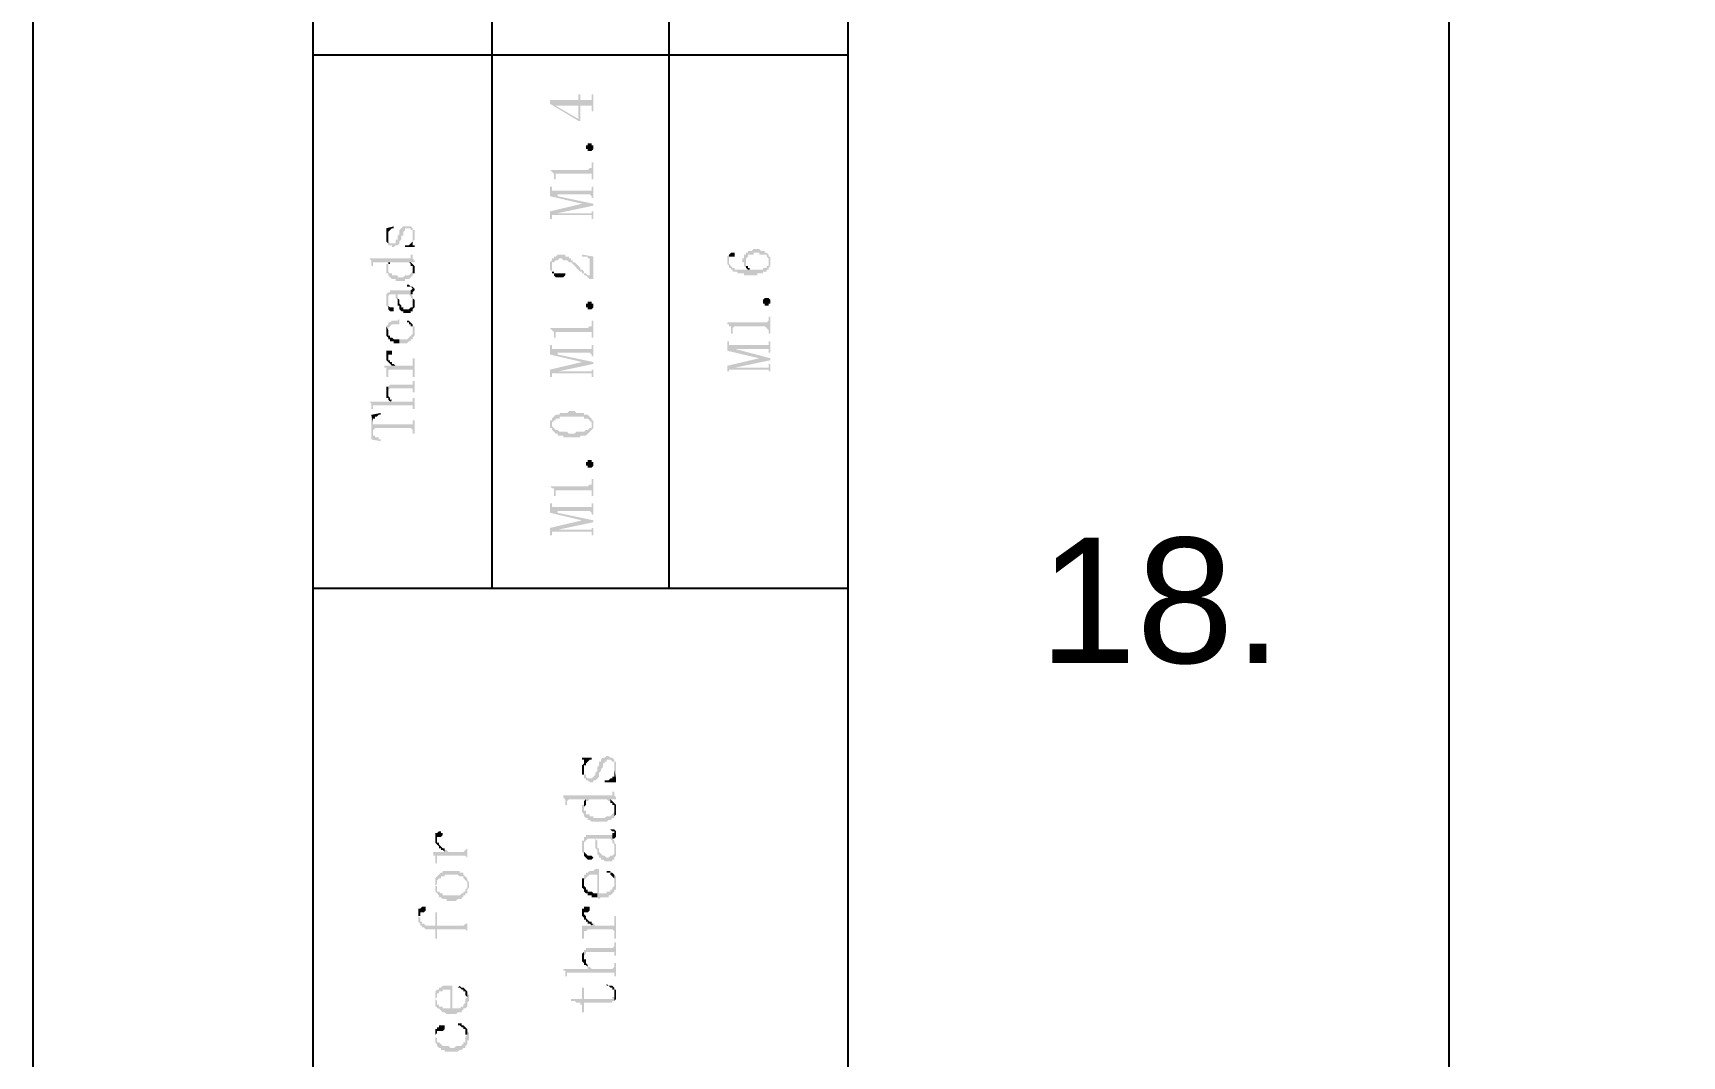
# Model space of a CAD drawing. Header units: millimetres. Extents: x 7018 to 13530, y 4187 to 5692.
# Drawn here: x 8411.44 to 8450.96, y 5088.25 to 5112.75 of the extents above; entities that cross this region are included whole.
import ezdxf

# ---------------------------------------------------------------- set-up
doc = ezdxf.new("R2010")
doc.units = ezdxf.units.MM
doc.styles.get("Standard").update_dxf_attribs({"font": 'arial.ttf'})

msp = doc.modelspace()

# ---------------------------------------------------------------- hatches: boundary and pattern name
at = {"transparency": 33554559}
for points in [[(8423.832, 5111.144), (8423.832, 5111.054), (8424.509, 5110.648), (8424.554, 5110.648), (8424.554, 5111.009), (8424.825, 5111.009), (8424.825, 5110.873), (8424.87, 5110.873), (8424.87, 5111.28), (8424.825, 5111.28), (8424.825, 5111.189), (8424.825, 5111.144), (8424.554, 5111.144), (8424.554, 5111.28), (8424.509, 5111.28), (8424.509, 5110.693), (8423.968, 5111.009), (8423.968, 5111.009)], [(8423.832, 5111.144), (8423.968, 5111.009), (8424.509, 5111.009), (8424.509, 5110.693), (8424.509, 5111.144)], [(8424.87, 5110.016), (8424.87, 5109.971), (8424.87, 5109.971), (8424.825, 5109.926), (8424.735, 5109.926), (8424.735, 5109.971), (8424.69, 5109.971), (8424.69, 5110.016), (8424.69, 5110.061), (8424.735, 5110.061), (8424.735, 5110.106), (8424.825, 5110.106), (8424.825, 5110.061), (8424.87, 5110.061), (8424.87, 5110.016)], [(8423.832, 5109.474), (8423.832, 5109.474), (8423.877, 5109.429), (8423.877, 5109.429), (8423.922, 5109.384), (8423.922, 5109.339), (8423.922, 5109.249), (8423.968, 5109.249), (8423.968, 5109.384), (8424.825, 5109.384), (8424.825, 5109.339), (8424.825, 5109.249), (8424.87, 5109.249), (8424.87, 5109.655), (8424.825, 5109.655), (8424.825, 5109.565), (8424.825, 5109.519), (8424.78, 5109.519), (8424.735, 5109.474)], [(8423.832, 5109.068), (8423.832, 5108.843), (8424.599, 5108.662), (8424.599, 5108.662), (8424.87, 5108.617), (8424.87, 5108.662), (8424.013, 5108.843), (8424.013, 5108.888), (8423.922, 5108.978), (8423.877, 5108.978), (8423.877, 5109.068)], [(8423.922, 5108.978), (8424.013, 5108.888), (8424.78, 5108.888), (8424.825, 5108.843), (8424.825, 5108.797), (8424.87, 5108.797), (8424.87, 5109.068), (8424.825, 5109.068), (8424.825, 5109.023), (8424.825, 5108.978), (8424.78, 5108.978)], [(8423.832, 5108.481), (8423.832, 5108.301), (8423.877, 5108.301), (8423.877, 5108.346), (8423.877, 5108.391), (8423.922, 5108.391), (8424.013, 5108.436), (8424.87, 5108.617), (8424.599, 5108.662)], [(8419.906, 5108.075), (8419.906, 5108.03), (8419.951, 5107.714), (8419.951, 5107.895), (8419.951, 5107.94), (8419.951, 5107.985), (8419.996, 5108.03), (8419.996, 5108.03), (8420.041, 5108.075), (8420.086, 5108.075), (8420.086, 5108.12)], [(8419.951, 5107.714), (8419.951, 5107.669), (8420.041, 5107.669), (8420.041, 5107.624), (8420.086, 5107.624), (8420.131, 5107.669), (8420.176, 5107.669), (8420.222, 5107.714), (8420.222, 5107.759), (8420.222, 5107.759), (8420.267, 5107.804), (8420.267, 5107.85), (8420.267, 5107.895), (8420.312, 5107.895), (8420.312, 5107.985), (8420.312, 5107.985), (8420.357, 5108.03), (8420.357, 5108.075), (8420.492, 5108.075), (8420.492, 5108.03), (8420.537, 5108.03), (8420.537, 5107.985), (8420.537, 5107.714), (8420.537, 5107.759), (8420.583, 5107.804), (8420.583, 5107.895), (8420.583, 5108.03), (8420.537, 5108.03), (8420.537, 5108.075), (8420.537, 5108.075), (8420.492, 5108.12), (8420.312, 5108.12), (8420.267, 5108.075), (8420.267, 5108.075), (8420.222, 5108.03), (8420.222, 5107.985), (8420.222, 5107.94), (8420.176, 5107.895), (8420.176, 5107.85), (8420.176, 5107.804), (8420.131, 5107.804), (8420.131, 5107.714), (8419.996, 5107.714), (8419.951, 5107.759), (8419.951, 5107.804), (8419.951, 5107.895)], [(8423.922, 5108.391), (8424.825, 5108.391), (8424.825, 5108.301), (8424.87, 5108.301), (8424.87, 5108.481), (8424.825, 5108.481), (8424.825, 5108.436), (8424.013, 5108.436)], [(8419.906, 5107.895), (8419.906, 5107.804), (8419.906, 5107.759), (8419.951, 5107.714), (8419.906, 5108.03), (8419.906, 5107.985)], [(8420.357, 5107.669), (8420.357, 5107.624), (8420.583, 5107.624), (8420.583, 5107.669), (8420.537, 5107.669), (8420.537, 5107.895), (8420.537, 5107.85), (8420.537, 5107.759), (8420.537, 5107.759), (8420.492, 5107.714), (8420.492, 5107.714), (8420.447, 5107.669), (8420.402, 5107.669)], [(8419.499, 5107.353), (8419.499, 5107.353), (8419.545, 5107.308), (8419.545, 5107.263), (8419.545, 5107.173), (8419.59, 5107.173), (8419.59, 5107.263), (8419.996, 5107.263), (8419.996, 5107.218), (8419.996, 5107.263), (8420.583, 5107.263), (8420.583, 5107.308), (8420.583, 5107.308), (8420.537, 5107.353), (8420.537, 5107.398), (8420.537, 5107.443), (8420.492, 5107.443), (8420.492, 5107.398), (8420.492, 5107.353), (8420.447, 5107.353)], [(8423.832, 5107.173), (8423.832, 5107.127), (8423.832, 5107.082), (8423.877, 5107.037), (8423.877, 5107.173), (8423.877, 5107.263), (8423.922, 5107.263), (8423.968, 5107.308), (8424.013, 5107.308), (8424.058, 5107.353), (8424.103, 5107.353), (8424.148, 5107.308), (8424.238, 5107.308), (8424.283, 5107.263), (8424.329, 5107.263), (8424.374, 5107.218), (8424.374, 5107.218), (8424.419, 5107.173), (8424.419, 5107.173), (8424.464, 5107.127), (8424.464, 5107.127), (8424.509, 5107.082), (8424.509, 5107.082), (8424.554, 5107.037), (8424.599, 5107.037), (8424.599, 5106.992), (8424.645, 5106.992), (8424.645, 5106.947), (8424.69, 5106.947), (8424.735, 5106.902), (8424.735, 5106.902), (8424.78, 5106.857), (8424.78, 5106.947), (8424.735, 5106.947), (8424.69, 5106.992), (8424.645, 5106.992), (8424.645, 5107.037), (8424.645, 5107.037), (8424.599, 5107.082), (8424.554, 5107.082), (8424.554, 5107.127), (8424.554, 5107.127), (8424.509, 5107.173), (8424.509, 5107.173), (8424.464, 5107.218), (8424.464, 5107.218), (8424.419, 5107.263), (8424.374, 5107.263), (8424.374, 5107.308), (8424.329, 5107.308), (8424.329, 5107.353), (8424.283, 5107.353), (8424.283, 5107.398), (8424.193, 5107.398), (8424.193, 5107.443), (8424.013, 5107.443), (8423.968, 5107.398), (8423.922, 5107.398), (8423.922, 5107.353), (8423.877, 5107.353), (8423.877, 5107.308), (8423.877, 5107.308), (8423.832, 5107.263), (8423.832, 5107.218), (8423.832, 5107.218)], [(8424.599, 5107.443), (8424.599, 5107.398), (8424.735, 5107.398), (8424.735, 5107.353), (8424.78, 5107.353), (8424.78, 5106.857), (8424.87, 5106.857), (8424.87, 5107.398)], [(8428.075, 5107.308), (8428.075, 5107.263), (8428.075, 5107.218), (8428.12, 5107.173), (8428.12, 5107.127), (8428.165, 5107.127), (8428.165, 5107.082), (8428.21, 5107.082), (8428.21, 5107.037), (8428.3, 5107.037), (8428.345, 5106.992), (8428.481, 5106.992), (8428.481, 5106.947), (8428.797, 5106.947), (8428.797, 5106.992), (8428.932, 5106.992), (8428.932, 5107.037), (8429.022, 5107.037), (8429.022, 5107.082), (8429.067, 5107.082), (8429.067, 5107.127), (8429.067, 5107.263), (8429.067, 5107.173), (8429.022, 5107.173), (8429.022, 5107.127), (8428.932, 5107.127), (8428.932, 5107.082), (8428.255, 5107.082), (8428.255, 5107.127), (8428.21, 5107.127), (8428.165, 5107.173), (8428.165, 5107.173), (8428.12, 5107.218), (8428.12, 5107.263), (8428.12, 5107.443), (8428.075, 5107.398), (8428.075, 5107.353)], [(8428.12, 5107.443), (8428.12, 5107.308), (8428.12, 5107.398), (8428.255, 5107.398), (8428.255, 5107.489), (8428.165, 5107.489)], [(8428.436, 5107.308), (8428.436, 5107.263), (8428.481, 5107.263), (8428.481, 5107.173), (8428.481, 5107.173), (8428.526, 5107.127), (8428.526, 5107.308), (8428.526, 5107.353), (8428.526, 5107.353), (8428.571, 5107.398), (8428.571, 5107.443), (8428.706, 5107.443), (8428.706, 5107.489), (8428.842, 5107.489), (8428.842, 5107.443), (8429.022, 5107.443), (8429.022, 5107.398), (8429.022, 5107.398), (8429.067, 5107.353), (8429.067, 5107.127), (8429.113, 5107.173), (8429.113, 5107.263), (8429.113, 5107.308), (8429.113, 5107.398), (8429.067, 5107.398), (8429.067, 5107.443), (8429.067, 5107.443), (8429.022, 5107.489), (8428.977, 5107.489), (8428.977, 5107.534), (8428.887, 5107.534), (8428.842, 5107.579), (8428.706, 5107.579), (8428.661, 5107.534), (8428.571, 5107.534), (8428.571, 5107.489), (8428.526, 5107.489), (8428.526, 5107.443), (8428.481, 5107.443), (8428.481, 5107.398), (8428.481, 5107.353), (8428.436, 5107.353)], [(8419.906, 5107.082), (8419.906, 5107.037), (8419.906, 5106.992), (8419.951, 5106.992), (8419.951, 5106.947), (8419.951, 5106.947), (8419.996, 5106.902), (8419.996, 5106.902), (8420.041, 5106.857), (8420.131, 5106.857), (8420.131, 5106.812), (8420.357, 5106.812), (8420.357, 5106.857), (8420.447, 5106.857), (8420.492, 5106.902), (8420.492, 5106.902), (8420.537, 5106.947), (8420.537, 5107.082), (8420.537, 5107.037), (8420.537, 5107.037), (8420.492, 5106.992), (8420.492, 5106.992), (8420.447, 5106.947), (8420.357, 5106.947), (8420.312, 5106.902), (8420.176, 5106.902), (8420.176, 5106.947), (8420.041, 5106.947), (8420.041, 5106.992), (8419.996, 5106.992), (8419.951, 5107.037), (8419.951, 5107.218), (8419.906, 5107.218), (8419.906, 5107.173), (8419.906, 5107.127)], [(8419.951, 5107.218), (8419.951, 5107.127), (8419.951, 5107.218), (8419.996, 5107.218), (8419.996, 5107.263), (8419.951, 5107.263)], [(8420.447, 5107.263), (8420.492, 5107.218), (8420.492, 5107.173), (8420.537, 5107.173), (8420.537, 5106.947), (8420.537, 5106.992), (8420.583, 5106.992), (8420.583, 5107.037), (8420.583, 5107.082), (8420.583, 5107.127), (8420.583, 5107.173), (8420.537, 5107.218), (8420.537, 5107.218), (8420.492, 5107.263)], [(8423.877, 5107.037), (8423.877, 5106.992), (8423.922, 5106.992), (8423.922, 5106.947), (8423.922, 5106.947), (8423.968, 5106.902), (8424.148, 5106.902), (8424.193, 5106.947), (8424.193, 5106.992), (8423.922, 5106.992), (8423.922, 5107.037), (8423.877, 5107.037), (8423.877, 5107.127), (8423.877, 5107.127)], [(8428.526, 5107.127), (8428.526, 5107.127), (8428.571, 5107.082), (8428.616, 5107.082), (8428.616, 5107.127), (8428.571, 5107.127), (8428.571, 5107.173), (8428.526, 5107.173), (8428.526, 5107.218), (8428.526, 5107.308)], [(8419.906, 5106.36), (8419.906, 5106.315), (8419.906, 5106.225), (8419.906, 5106.225), (8419.951, 5106.18), (8419.951, 5106.36), (8419.951, 5106.45), (8419.951, 5106.45), (8419.996, 5106.496), (8420.131, 5106.496), (8420.131, 5106.405), (8420.176, 5106.36), (8420.176, 5106.315), (8420.176, 5106.496), (8420.447, 5106.496), (8420.492, 5106.45), (8420.492, 5106.405), (8420.537, 5106.405), (8420.537, 5106.315), (8420.537, 5106.27), (8420.537, 5106.45), (8420.537, 5106.45), (8420.492, 5106.496), (8420.492, 5106.586), (8419.996, 5106.586), (8419.996, 5106.541), (8419.951, 5106.541), (8419.906, 5106.496)], [(8420.402, 5106.721), (8420.402, 5106.676), (8420.492, 5106.676), (8420.537, 5106.631), (8420.537, 5106.496), (8420.537, 5106.541), (8420.537, 5106.541), (8420.583, 5106.586), (8420.583, 5106.631), (8420.537, 5106.676), (8420.492, 5106.676), (8420.447, 5106.721)], [(8420.492, 5106.586), (8420.492, 5106.496), (8420.537, 5106.496), (8420.537, 5106.631), (8420.537, 5106.631)], [(8419.951, 5106.18), (8419.951, 5106.135), (8419.951, 5106.135), (8419.996, 5106.089), (8420.086, 5106.089), (8420.086, 5106.135), (8420.086, 5106.18), (8419.996, 5106.18), (8419.951, 5106.225), (8419.951, 5106.36)], [(8420.176, 5106.315), (8420.176, 5106.225), (8420.222, 5106.225), (8420.222, 5106.18), (8420.222, 5106.135), (8420.222, 5106.135), (8420.267, 5106.089), (8420.312, 5106.089), (8420.312, 5106.044), (8420.492, 5106.044), (8420.492, 5106.089), (8420.537, 5106.089), (8420.537, 5106.135), (8420.537, 5106.135), (8420.583, 5106.18), (8420.583, 5106.27), (8420.583, 5106.315), (8420.583, 5106.36), (8420.537, 5106.405), (8420.537, 5106.225), (8420.537, 5106.18), (8420.492, 5106.18), (8420.447, 5106.135), (8420.312, 5106.135), (8420.312, 5106.18), (8420.267, 5106.18), (8420.267, 5106.225), (8420.267, 5106.225), (8420.222, 5106.27), (8420.222, 5106.315), (8420.222, 5106.36), (8420.176, 5106.405), (8420.176, 5106.496)], [(8424.87, 5106.225), (8424.87, 5106.18), (8424.87, 5106.18), (8424.825, 5106.135), (8424.735, 5106.135), (8424.735, 5106.18), (8424.69, 5106.18), (8424.69, 5106.225), (8424.69, 5106.27), (8424.735, 5106.27), (8424.735, 5106.315), (8424.825, 5106.315), (8424.825, 5106.27), (8424.87, 5106.27), (8424.87, 5106.225)], [(8429.113, 5106.315), (8429.113, 5106.27), (8429.067, 5106.27), (8429.067, 5106.225), (8428.977, 5106.225), (8428.977, 5106.27), (8428.932, 5106.27), (8428.932, 5106.315), (8428.932, 5106.36), (8428.932, 5106.36), (8428.977, 5106.405), (8429.067, 5106.405), (8429.113, 5106.36), (8429.113, 5106.315)], [(8419.906, 5105.728), (8419.951, 5105.638), (8419.951, 5105.683), (8419.951, 5105.683), (8419.996, 5105.728), (8419.996, 5105.728), (8420.041, 5105.774), (8420.222, 5105.774), (8420.222, 5105.322), (8420.402, 5105.322), (8420.447, 5105.367), (8420.492, 5105.367), (8420.492, 5105.412), (8420.537, 5105.412), (8420.537, 5105.458), (8420.537, 5105.458), (8420.583, 5105.503), (8420.583, 5105.548), (8420.583, 5105.638), (8420.583, 5105.683), (8420.583, 5105.728), (8420.537, 5105.728), (8420.537, 5105.774), (8420.537, 5105.638), (8420.537, 5105.548), (8420.537, 5105.548), (8420.492, 5105.503), (8420.492, 5105.503), (8420.447, 5105.458), (8420.447, 5105.458), (8420.402, 5105.412), (8420.222, 5105.412), (8420.222, 5105.909), (8420.222, 5105.909), (8420.176, 5105.864), (8420.041, 5105.864), (8419.996, 5105.819), (8419.951, 5105.819), (8419.951, 5105.774), (8419.951, 5105.774)], [(8420.402, 5105.819), (8420.447, 5105.819), (8420.447, 5105.774), (8420.492, 5105.774), (8420.492, 5105.728), (8420.537, 5105.728), (8420.537, 5105.683), (8420.537, 5105.638), (8420.537, 5105.774), (8420.537, 5105.774), (8420.492, 5105.819), (8420.492, 5105.819), (8420.447, 5105.864), (8420.402, 5105.864)], [(8423.832, 5105.683), (8423.832, 5105.683), (8423.877, 5105.638), (8423.877, 5105.638), (8423.922, 5105.593), (8423.922, 5105.548), (8423.922, 5105.458), (8423.968, 5105.458), (8423.968, 5105.593), (8424.825, 5105.593), (8424.825, 5105.548), (8424.825, 5105.458), (8424.87, 5105.458), (8424.87, 5105.864), (8424.825, 5105.864), (8424.825, 5105.774), (8424.825, 5105.728), (8424.78, 5105.728), (8424.735, 5105.683)], [(8428.075, 5105.819), (8428.075, 5105.774), (8428.12, 5105.774), (8428.12, 5105.728), (8428.165, 5105.728), (8428.165, 5105.683), (8428.165, 5105.548), (8428.21, 5105.548), (8428.21, 5105.683), (8428.21, 5105.683), (8428.255, 5105.728), (8428.977, 5105.728), (8429.022, 5105.683), (8429.022, 5105.683), (8429.067, 5105.638), (8429.067, 5105.548), (8429.113, 5105.548), (8429.113, 5105.954), (8429.067, 5105.954), (8429.067, 5105.864), (8429.067, 5105.864), (8429.022, 5105.819), (8428.977, 5105.819)], [(8419.906, 5105.593), (8419.906, 5105.503), (8419.906, 5105.503), (8419.951, 5105.458), (8419.951, 5105.412), (8419.996, 5105.412), (8419.996, 5105.367), (8420.086, 5105.367), (8420.086, 5105.322), (8420.222, 5105.322), (8420.222, 5105.412), (8420.086, 5105.412), (8420.041, 5105.458), (8419.996, 5105.458), (8419.996, 5105.503), (8419.951, 5105.503), (8419.951, 5105.548), (8419.951, 5105.638), (8419.906, 5105.728), (8419.906, 5105.683), (8419.906, 5105.638)], [(8428.075, 5105.367), (8428.075, 5105.142), (8428.842, 5104.961), (8428.842, 5104.961), (8429.113, 5104.916), (8429.113, 5104.961), (8428.255, 5105.187), (8428.255, 5105.187), (8428.165, 5105.277), (8428.12, 5105.277), (8428.12, 5105.322), (8428.12, 5105.367)], [(8428.165, 5105.277), (8428.255, 5105.187), (8429.067, 5105.187), (8429.067, 5105.142), (8429.067, 5105.097), (8429.113, 5105.097), (8429.113, 5105.367), (8429.067, 5105.367), (8429.067, 5105.322), (8429.067, 5105.277), (8429.022, 5105.277)], [(8419.86, 5104.781), (8419.86, 5104.735), (8419.906, 5104.735), (8419.906, 5104.645), (8419.906, 5104.6), (8419.906, 5104.51), (8419.951, 5104.51), (8419.951, 5104.645), (8419.951, 5104.69), (8420.537, 5104.69), (8420.537, 5104.645), (8420.537, 5104.51), (8420.583, 5104.51), (8420.583, 5104.961), (8420.537, 5104.961), (8420.537, 5104.826), (8420.537, 5104.781), (8420.086, 5104.781)], [(8419.906, 5105.051), (8419.906, 5104.961), (8419.906, 5104.916), (8419.951, 5104.871), (8419.951, 5105.006), (8419.951, 5105.051), (8420.041, 5105.051), (8420.041, 5105.097), (8420.041, 5105.142), (8419.906, 5105.142), (8419.906, 5105.097)], [(8419.951, 5104.871), (8419.951, 5104.871), (8419.996, 5104.826), (8419.996, 5104.826), (8420.041, 5104.781), (8420.131, 5104.781), (8420.086, 5104.826), (8420.041, 5104.826), (8420.041, 5104.871), (8419.996, 5104.871), (8419.996, 5104.916), (8419.951, 5104.916), (8419.951, 5104.961), (8419.951, 5105.006)], [(8423.832, 5105.277), (8423.832, 5105.051), (8424.599, 5104.871), (8424.599, 5104.871), (8424.87, 5104.826), (8424.87, 5104.871), (8424.013, 5105.051), (8424.013, 5105.097), (8423.922, 5105.187), (8423.877, 5105.187), (8423.877, 5105.277)], [(8423.922, 5105.187), (8424.013, 5105.097), (8424.78, 5105.097), (8424.825, 5105.051), (8424.825, 5105.006), (8424.87, 5105.006), (8424.87, 5105.277), (8424.825, 5105.277), (8424.825, 5105.232), (8424.825, 5105.187), (8424.78, 5105.187)], [(8428.075, 5104.781), (8428.075, 5104.645), (8428.12, 5104.645), (8428.12, 5104.69), (8428.165, 5104.69), (8428.255, 5104.735), (8429.113, 5104.916), (8428.842, 5104.961)], [(8423.832, 5104.69), (8423.832, 5104.51), (8423.877, 5104.51), (8423.877, 5104.555), (8423.877, 5104.6), (8423.922, 5104.6), (8424.013, 5104.645), (8424.87, 5104.826), (8424.599, 5104.871)], [(8423.922, 5104.6), (8424.825, 5104.6), (8424.825, 5104.51), (8424.87, 5104.51), (8424.87, 5104.69), (8424.825, 5104.69), (8424.825, 5104.645), (8424.013, 5104.645)], [(8428.165, 5104.69), (8429.067, 5104.69), (8429.067, 5104.645), (8429.113, 5104.645), (8429.113, 5104.826), (8429.067, 5104.826), (8429.067, 5104.781), (8429.067, 5104.735), (8428.255, 5104.735)], [(8419.906, 5104.149), (8419.906, 5104.104), (8419.906, 5104.013), (8419.951, 5104.013), (8419.951, 5103.968), (8419.951, 5103.968), (8419.996, 5103.923), (8419.996, 5103.923), (8420.041, 5103.968), (8419.996, 5103.968), (8419.996, 5104.013), (8419.996, 5104.013), (8419.951, 5104.058), (8419.951, 5104.284), (8419.906, 5104.284), (8419.906, 5104.194), (8419.906, 5104.194)], [(8419.951, 5104.284), (8419.951, 5104.149), (8419.951, 5104.194), (8419.996, 5104.239), (8420.537, 5104.239), (8420.537, 5104.149), (8420.583, 5104.149), (8420.583, 5104.42), (8420.537, 5104.42), (8420.537, 5104.374), (8420.537, 5104.329), (8419.996, 5104.329)], [(8419.499, 5103.923), (8419.499, 5103.923), (8419.545, 5103.878), (8419.545, 5103.833), (8419.545, 5103.743), (8419.59, 5103.743), (8419.59, 5103.788), (8419.59, 5103.833), (8420.537, 5103.833), (8420.537, 5103.743), (8420.583, 5103.743), (8420.583, 5104.013), (8420.537, 5104.013), (8420.537, 5103.968), (8420.537, 5103.923), (8420.041, 5103.923), (8420.041, 5103.968), (8419.996, 5103.923)], [(8419.545, 5103.607), (8419.59, 5103.427), (8419.59, 5103.517), (8419.635, 5103.517), (8419.635, 5103.562), (8419.68, 5103.562), (8419.725, 5103.607), (8419.77, 5103.607), (8419.77, 5103.652)], [(8419.545, 5103.607), (8419.545, 5103.02), (8419.77, 5102.975), (8419.77, 5103.02), (8419.725, 5103.02), (8419.725, 5103.066), (8419.635, 5103.066), (8419.635, 5103.111), (8419.59, 5103.111), (8419.59, 5103.201), (8419.59, 5103.427)], [(8419.59, 5103.427), (8419.59, 5103.201), (8419.59, 5103.246), (8419.59, 5103.246), (8419.635, 5103.291), (8420.492, 5103.291), (8420.537, 5103.246), (8420.537, 5103.156), (8420.583, 5103.156), (8420.583, 5103.472), (8420.537, 5103.472), (8420.537, 5103.427), (8420.537, 5103.382), (8419.59, 5103.382)], [(8423.832, 5103.382), (8423.832, 5103.291), (8423.877, 5103.291), (8423.877, 5103.246), (8423.877, 5103.382), (8423.877, 5103.427), (8423.877, 5103.427), (8423.922, 5103.472), (8423.968, 5103.472), (8423.968, 5103.517), (8424.058, 5103.517), (8424.058, 5103.562), (8424.645, 5103.562), (8424.645, 5103.517), (8424.735, 5103.517), (8424.78, 5103.472), (8424.78, 5103.472), (8424.825, 5103.427), (8424.825, 5103.382), (8424.825, 5103.517), (8424.825, 5103.517), (8424.78, 5103.562), (8424.78, 5103.562), (8424.735, 5103.607), (8424.645, 5103.607), (8424.645, 5103.652), (8424.464, 5103.652), (8424.419, 5103.697), (8424.283, 5103.697), (8424.238, 5103.652), (8424.058, 5103.652), (8424.058, 5103.607), (8423.968, 5103.607), (8423.922, 5103.562), (8423.922, 5103.562), (8423.877, 5103.517), (8423.877, 5103.472), (8423.832, 5103.472)], [(8423.877, 5103.246), (8423.922, 5103.201), (8423.922, 5103.201), (8423.968, 5103.156), (8424.013, 5103.156), (8424.013, 5103.111), (8424.148, 5103.111), (8424.148, 5103.066), (8424.554, 5103.066), (8424.554, 5103.111), (8424.69, 5103.111), (8424.735, 5103.156), (8424.735, 5103.156), (8424.78, 5103.201), (8424.78, 5103.201), (8424.825, 5103.246), (8424.825, 5103.246), (8424.87, 5103.291), (8424.87, 5103.336), (8424.87, 5103.382), (8424.87, 5103.427), (8424.87, 5103.472), (8424.825, 5103.472), (8424.825, 5103.517), (8424.825, 5103.336), (8424.825, 5103.291), (8424.78, 5103.291), (8424.735, 5103.246), (8424.69, 5103.246), (8424.645, 5103.201), (8424.464, 5103.201), (8424.419, 5103.156), (8424.283, 5103.156), (8424.238, 5103.201), (8424.058, 5103.201), (8424.013, 5103.246), (8423.968, 5103.246), (8423.922, 5103.291), (8423.922, 5103.291), (8423.877, 5103.336), (8423.877, 5103.382)], [(8424.87, 5102.434), (8424.87, 5102.389), (8424.87, 5102.389), (8424.825, 5102.343), (8424.735, 5102.343), (8424.735, 5102.389), (8424.69, 5102.389), (8424.69, 5102.434), (8424.69, 5102.479), (8424.735, 5102.479), (8424.735, 5102.524), (8424.825, 5102.524), (8424.825, 5102.479), (8424.87, 5102.479), (8424.87, 5102.434)], [(8423.832, 5101.892), (8423.832, 5101.892), (8423.877, 5101.847), (8423.922, 5101.847), (8423.922, 5101.802), (8423.922, 5101.757), (8423.922, 5101.666), (8423.968, 5101.666), (8423.968, 5101.802), (8424.825, 5101.802), (8424.825, 5101.757), (8424.825, 5101.666), (8424.87, 5101.666), (8424.87, 5102.073), (8424.825, 5102.073), (8424.825, 5101.982), (8424.825, 5101.937), (8424.78, 5101.937), (8424.735, 5101.892)], [(8423.832, 5101.486), (8423.832, 5101.26), (8424.599, 5101.08), (8424.599, 5101.08), (8424.87, 5101.035), (8424.87, 5101.08), (8424.013, 5101.26), (8424.013, 5101.305), (8423.922, 5101.396), (8423.877, 5101.396), (8423.877, 5101.486)], [(8423.922, 5101.396), (8424.013, 5101.305), (8424.78, 5101.305), (8424.825, 5101.26), (8424.825, 5101.215), (8424.87, 5101.215), (8424.87, 5101.486), (8424.825, 5101.486), (8424.825, 5101.441), (8424.825, 5101.396), (8424.78, 5101.396)], [(8423.832, 5100.899), (8423.832, 5100.719), (8423.877, 5100.719), (8423.877, 5100.764), (8423.877, 5100.809), (8423.922, 5100.809), (8424.013, 5100.854), (8424.87, 5101.035), (8424.599, 5101.08)], [(8423.922, 5100.809), (8424.825, 5100.809), (8424.825, 5100.719), (8424.87, 5100.719), (8424.87, 5100.899), (8424.825, 5100.899), (8424.825, 5100.854), (8424.013, 5100.854)], [(8424.599, 5095.393), (8424.599, 5095.348), (8424.645, 5095.348), (8424.645, 5094.942), (8424.645, 5095.122), (8424.645, 5095.213), (8424.69, 5095.213), (8424.69, 5095.258), (8424.735, 5095.303), (8424.735, 5095.303), (8424.78, 5095.348), (8424.825, 5095.348), (8424.825, 5095.393)], [(8424.599, 5095.122), (8424.599, 5094.987), (8424.645, 5094.987), (8424.645, 5094.942), (8424.645, 5095.303), (8424.645, 5095.258), (8424.599, 5095.213)], [(8424.645, 5094.942), (8424.645, 5094.897), (8424.69, 5094.897), (8424.69, 5094.852), (8424.735, 5094.852), (8424.78, 5094.806), (8424.87, 5094.806), (8424.87, 5094.852), (8424.915, 5094.852), (8424.96, 5094.897), (8424.96, 5094.897), (8425.006, 5094.942), (8425.006, 5095.032), (8425.051, 5095.077), (8425.051, 5095.122), (8425.096, 5095.167), (8425.096, 5095.258), (8425.141, 5095.258), (8425.141, 5095.303), (8425.186, 5095.303), (8425.186, 5095.348), (8425.276, 5095.348), (8425.321, 5095.303), (8425.367, 5095.303), (8425.367, 5095.258), (8425.367, 5095.122), (8425.412, 5094.897), (8425.412, 5094.942), (8425.412, 5095.032), (8425.412, 5095.213), (8425.412, 5095.303), (8425.367, 5095.303), (8425.367, 5095.348), (8425.367, 5095.348), (8425.321, 5095.393), (8425.276, 5095.393), (8425.231, 5095.438), (8425.186, 5095.438), (8425.141, 5095.393), (8425.096, 5095.393), (8425.051, 5095.348), (8425.051, 5095.303), (8425.006, 5095.303), (8425.006, 5095.213), (8424.96, 5095.167), (8424.96, 5095.077), (8424.915, 5095.032), (8424.915, 5094.987), (8424.87, 5094.942), (8424.87, 5094.942), (8424.825, 5094.897), (8424.735, 5094.897), (8424.69, 5094.942), (8424.69, 5094.987), (8424.645, 5094.987), (8424.645, 5095.122)], [(8425.141, 5094.852), (8425.141, 5094.806), (8425.412, 5094.806), (8425.412, 5094.852), (8425.412, 5094.897), (8425.412, 5094.897), (8425.367, 5095.122), (8425.367, 5095.032), (8425.367, 5094.942), (8425.321, 5094.942), (8425.321, 5094.897), (8425.276, 5094.897), (8425.231, 5094.852), (8425.186, 5094.852)], [(8424.148, 5094.49), (8424.148, 5094.445), (8424.193, 5094.4), (8424.193, 5094.265), (8424.238, 5094.265), (8424.238, 5094.355), (8424.238, 5094.355), (8424.283, 5094.4), (8424.69, 5094.4), (8424.69, 5094.355), (8424.735, 5094.355), (8424.78, 5094.4), (8425.186, 5094.4), (8425.231, 5094.355), (8425.276, 5094.355), (8425.276, 5094.4), (8425.412, 5094.4), (8425.412, 5094.445), (8425.367, 5094.49), (8425.367, 5094.581), (8425.321, 5094.581), (8425.321, 5094.536), (8425.321, 5094.49), (8425.276, 5094.49)], [(8424.599, 5094.175), (8424.599, 5094.084), (8424.645, 5094.039), (8424.645, 5093.994), (8424.69, 5093.949), (8424.735, 5093.949), (8424.735, 5093.904), (8424.78, 5093.904), (8424.825, 5093.859), (8425.186, 5093.859), (8425.231, 5093.904), (8425.276, 5093.904), (8425.321, 5093.949), (8425.367, 5093.949), (8425.367, 5094.175), (8425.367, 5094.084), (8425.321, 5094.039), (8425.321, 5094.039), (8425.276, 5093.994), (8425.186, 5093.994), (8425.141, 5093.949), (8424.87, 5093.949), (8424.87, 5093.994), (8424.78, 5093.994), (8424.78, 5094.039), (8424.69, 5094.039), (8424.69, 5094.129), (8424.645, 5094.129), (8424.645, 5094.31), (8424.645, 5094.265), (8424.599, 5094.265), (8424.599, 5094.22)], [(8424.645, 5094.31), (8424.645, 5094.175), (8424.645, 5094.22), (8424.69, 5094.265), (8424.69, 5094.31), (8424.69, 5094.4), (8424.69, 5094.4), (8424.645, 5094.355)], [(8425.276, 5094.355), (8425.276, 5094.31), (8425.321, 5094.31), (8425.321, 5094.265), (8425.367, 5094.265), (8425.367, 5093.994), (8425.412, 5094.039), (8425.412, 5094.175), (8425.412, 5094.22), (8425.412, 5094.265), (8425.367, 5094.31), (8425.367, 5094.31), (8425.321, 5094.355), (8425.321, 5094.355), (8425.276, 5094.4)], [(8421.079, 5093.452), (8421.079, 5093.362), (8421.079, 5093.362), (8421.124, 5093.317), (8421.124, 5093.452), (8421.124, 5093.498), (8421.214, 5093.498), (8421.26, 5093.543), (8421.26, 5093.588), (8421.214, 5093.588), (8421.214, 5093.633), (8421.169, 5093.633), (8421.124, 5093.588), (8421.079, 5093.588), (8421.079, 5093.498)], [(8424.599, 5093.272), (8424.599, 5093.227), (8424.599, 5093.137), (8424.645, 5093.091), (8424.645, 5093.046), (8424.645, 5093.272), (8424.645, 5093.362), (8424.69, 5093.407), (8424.69, 5093.407), (8424.735, 5093.452), (8424.915, 5093.452), (8424.915, 5093.227), (8424.915, 5093.452), (8425.276, 5093.452), (8425.321, 5093.407), (8425.321, 5093.362), (8425.321, 5093.362), (8425.367, 5093.317), (8425.367, 5093.272), (8425.367, 5093.182), (8425.367, 5093.362), (8425.367, 5093.407), (8425.321, 5093.452), (8425.321, 5093.543), (8424.69, 5093.543), (8424.69, 5093.498), (8424.645, 5093.498), (8424.645, 5093.407), (8424.599, 5093.407), (8424.599, 5093.317)], [(8425.231, 5093.678), (8425.276, 5093.678), (8425.321, 5093.633), (8425.367, 5093.633), (8425.367, 5093.452), (8425.412, 5093.498), (8425.412, 5093.588), (8425.412, 5093.633), (8425.367, 5093.678), (8425.276, 5093.678)], [(8425.321, 5093.543), (8425.321, 5093.452), (8425.367, 5093.452), (8425.367, 5093.588), (8425.321, 5093.588)], [(8421.034, 5093.137), (8421.034, 5093.046), (8421.079, 5093.046), (8421.079, 5092.956), (8421.079, 5092.866), (8421.124, 5092.866), (8421.124, 5093.001), (8421.124, 5093.046), (8421.801, 5093.046), (8421.846, 5093.001), (8421.846, 5092.866), (8421.846, 5093.362), (8421.846, 5093.227), (8421.846, 5093.227), (8421.801, 5093.182), (8421.801, 5093.182), (8421.756, 5093.137), (8421.395, 5093.137), (8421.35, 5093.182), (8421.305, 5093.182), (8421.305, 5093.137)], [(8421.124, 5093.317), (8421.124, 5093.317), (8421.169, 5093.272), (8421.169, 5093.227), (8421.214, 5093.227), (8421.214, 5093.182), (8421.26, 5093.182), (8421.305, 5093.137), (8421.305, 5093.227), (8421.26, 5093.227), (8421.214, 5093.272), (8421.214, 5093.272), (8421.169, 5093.317), (8421.169, 5093.362), (8421.124, 5093.362), (8421.124, 5093.452)], [(8424.645, 5093.046), (8424.645, 5093.046), (8424.69, 5093.001), (8424.69, 5093.001), (8424.735, 5092.956), (8424.825, 5092.956), (8424.87, 5093.001), (8424.825, 5093.046), (8424.735, 5093.046), (8424.69, 5093.091), (8424.69, 5093.091), (8424.645, 5093.137), (8424.645, 5093.272)], [(8424.915, 5093.227), (8424.96, 5093.182), (8424.96, 5093.091), (8424.96, 5093.091), (8425.006, 5093.046), (8425.006, 5093.001), (8425.051, 5093.001), (8425.051, 5092.956), (8425.096, 5092.956), (8425.141, 5092.911), (8425.321, 5092.911), (8425.321, 5092.956), (8425.367, 5092.956), (8425.367, 5093.001), (8425.412, 5093.046), (8425.412, 5093.182), (8425.412, 5093.272), (8425.412, 5093.317), (8425.412, 5093.317), (8425.367, 5093.362), (8425.367, 5093.091), (8425.367, 5093.091), (8425.321, 5093.046), (8425.276, 5093.046), (8425.231, 5093.001), (8425.186, 5093.001), (8425.141, 5093.046), (8425.096, 5093.046), (8425.051, 5093.091), (8425.051, 5093.091), (8425.006, 5093.137), (8425.006, 5093.227), (8424.96, 5093.227), (8424.96, 5093.407), (8424.915, 5093.452)], [(8424.645, 5092.505), (8424.645, 5092.414), (8424.645, 5092.46), (8424.645, 5092.46), (8424.69, 5092.505), (8424.69, 5092.505), (8424.735, 5092.55), (8424.735, 5092.55), (8424.78, 5092.595), (8424.96, 5092.595), (8424.96, 5092.053), (8425.006, 5092.008), (8425.006, 5092.008), (8425.051, 5092.053), (8425.231, 5092.053), (8425.231, 5092.098), (8425.276, 5092.098), (8425.321, 5092.144), (8425.321, 5092.144), (8425.367, 5092.189), (8425.367, 5092.234), (8425.412, 5092.234), (8425.412, 5092.414), (8425.412, 5092.505), (8425.412, 5092.55), (8425.367, 5092.595), (8425.367, 5092.414), (8425.367, 5092.324), (8425.367, 5092.324), (8425.321, 5092.279), (8425.321, 5092.234), (8425.276, 5092.234), (8425.276, 5092.189), (8425.186, 5092.189), (8425.186, 5092.144), (8425.006, 5092.144), (8425.006, 5092.73), (8424.915, 5092.73), (8424.87, 5092.685), (8424.78, 5092.685), (8424.735, 5092.64), (8424.69, 5092.64), (8424.69, 5092.595), (8424.645, 5092.595), (8424.645, 5092.55)], [(8421.079, 5092.505), (8421.079, 5092.324), (8421.079, 5092.324), (8421.124, 5092.369), (8421.124, 5092.414), (8421.124, 5092.46), (8421.169, 5092.505), (8421.214, 5092.505), (8421.214, 5092.55), (8421.305, 5092.55), (8421.305, 5092.595), (8421.621, 5092.595), (8421.666, 5092.55), (8421.756, 5092.55), (8421.756, 5092.505), (8421.756, 5092.505), (8421.801, 5092.46), (8421.801, 5092.46), (8421.846, 5092.414), (8421.846, 5092.144), (8421.846, 5092.234), (8421.891, 5092.279), (8421.891, 5092.369), (8421.891, 5092.414), (8421.846, 5092.46), (8421.846, 5092.505), (8421.846, 5092.505), (8421.801, 5092.55), (8421.801, 5092.55), (8421.756, 5092.595), (8421.756, 5092.64), (8421.666, 5092.64), (8421.666, 5092.685), (8421.26, 5092.685), (8421.26, 5092.64), (8421.214, 5092.64), (8421.169, 5092.595), (8421.169, 5092.595), (8421.124, 5092.55), (8421.124, 5092.55)], [(8421.079, 5092.324), (8421.079, 5092.189), (8421.079, 5092.189), (8421.124, 5092.144), (8421.124, 5092.144), (8421.169, 5092.098), (8421.169, 5092.053), (8421.214, 5092.053), (8421.26, 5092.008), (8421.35, 5092.008), (8421.35, 5091.963), (8421.576, 5091.963), (8421.621, 5092.008), (8421.711, 5092.008), (8421.711, 5092.053), (8421.756, 5092.053), (8421.756, 5092.098), (8421.801, 5092.098), (8421.801, 5092.144), (8421.846, 5092.144), (8421.846, 5092.324), (8421.846, 5092.279), (8421.801, 5092.234), (8421.801, 5092.189), (8421.756, 5092.189), (8421.756, 5092.144), (8421.711, 5092.144), (8421.666, 5092.098), (8421.26, 5092.098), (8421.26, 5092.144), (8421.214, 5092.144), (8421.169, 5092.189), (8421.124, 5092.189), (8421.124, 5092.324), (8421.079, 5092.324), (8421.079, 5092.505), (8421.079, 5092.46), (8421.079, 5092.369)], [(8424.599, 5092.369), (8424.599, 5092.279), (8424.645, 5092.234), (8424.645, 5092.189), (8424.69, 5092.144), (8424.735, 5092.144), (8424.735, 5092.098), (8424.825, 5092.098), (8424.825, 5092.053), (8424.96, 5092.053), (8424.96, 5092.144), (8424.87, 5092.144), (8424.825, 5092.189), (8424.735, 5092.189), (8424.735, 5092.234), (8424.69, 5092.234), (8424.69, 5092.279), (8424.69, 5092.279), (8424.645, 5092.324), (8424.645, 5092.505), (8424.599, 5092.505), (8424.599, 5092.414)], [(8425.186, 5092.685), (8425.186, 5092.64), (8425.276, 5092.64), (8425.276, 5092.595), (8425.321, 5092.55), (8425.321, 5092.55), (8425.367, 5092.505), (8425.367, 5092.414), (8425.367, 5092.595), (8425.367, 5092.595), (8425.321, 5092.64), (8425.276, 5092.64), (8425.276, 5092.685)], [(8420.673, 5091.783), (8420.673, 5091.602), (8420.718, 5091.602), (8420.718, 5091.692), (8420.808, 5091.692), (8420.853, 5091.737), (8420.853, 5091.828), (8420.763, 5091.828), (8420.718, 5091.783)], [(8420.673, 5091.602), (8420.673, 5091.467), (8420.673, 5091.467), (8420.718, 5091.421), (8420.718, 5091.376), (8420.763, 5091.376), (8420.763, 5091.331), (8420.808, 5091.331), (8420.853, 5091.286), (8421.079, 5091.286), (8421.079, 5091.06), (8421.124, 5091.06), (8421.124, 5091.286), (8421.801, 5091.286), (8421.846, 5091.241), (8421.846, 5091.106), (8421.846, 5091.647), (8421.846, 5091.421), (8421.801, 5091.421), (8421.756, 5091.376), (8421.124, 5091.376), (8421.124, 5091.692), (8421.079, 5091.692), (8421.079, 5091.376), (8420.853, 5091.376), (8420.808, 5091.421), (8420.763, 5091.421), (8420.763, 5091.467), (8420.718, 5091.467), (8420.718, 5091.557), (8420.673, 5091.602), (8420.673, 5091.783), (8420.673, 5091.692), (8420.673, 5091.647)], [(8424.599, 5091.692), (8424.599, 5091.602), (8424.599, 5091.602), (8424.645, 5091.557), (8424.645, 5091.512), (8424.645, 5091.692), (8424.735, 5091.692), (8424.78, 5091.737), (8424.78, 5091.783), (8424.78, 5091.828), (8424.645, 5091.828), (8424.645, 5091.783), (8424.599, 5091.783), (8424.599, 5091.737)], [(8424.599, 5091.376), (8424.599, 5091.331), (8424.599, 5091.241), (8424.599, 5091.06), (8424.645, 5091.06), (8424.645, 5091.241), (8424.69, 5091.241), (8424.735, 5091.286), (8425.321, 5091.286), (8425.367, 5091.241), (8425.367, 5091.06), (8425.412, 5091.06), (8425.412, 5091.602), (8425.367, 5091.602), (8425.367, 5091.421), (8425.367, 5091.376), (8424.915, 5091.376), (8424.87, 5091.421), (8424.825, 5091.376)], [(8424.645, 5091.512), (8424.69, 5091.512), (8424.69, 5091.467), (8424.735, 5091.467), (8424.735, 5091.421), (8424.78, 5091.421), (8424.825, 5091.376), (8424.825, 5091.376), (8424.87, 5091.421), (8424.825, 5091.421), (8424.825, 5091.467), (8424.78, 5091.467), (8424.735, 5091.512), (8424.735, 5091.512), (8424.69, 5091.557), (8424.69, 5091.602), (8424.645, 5091.647), (8424.645, 5091.647)], [(8424.599, 5090.609), (8424.599, 5090.519), (8424.645, 5090.474), (8424.645, 5090.429), (8424.69, 5090.429), (8424.735, 5090.383), (8424.735, 5090.338), (8424.735, 5090.429), (8424.69, 5090.474), (8424.69, 5090.564), (8424.645, 5090.564), (8424.645, 5090.79), (8424.645, 5090.745), (8424.599, 5090.699), (8424.599, 5090.654)], [(8424.645, 5090.79), (8424.645, 5090.609), (8424.645, 5090.654), (8424.69, 5090.699), (8424.69, 5090.745), (8425.367, 5090.745), (8425.367, 5090.654), (8425.412, 5090.654), (8425.412, 5090.97), (8425.367, 5090.97), (8425.367, 5090.88), (8425.367, 5090.88), (8425.321, 5090.835), (8424.69, 5090.835), (8424.69, 5090.79)], [(8424.148, 5090.338), (8424.148, 5090.293), (8424.193, 5090.293), (8424.193, 5090.248), (8424.193, 5090.158), (8424.238, 5090.158), (8424.238, 5090.203), (8424.238, 5090.248), (8425.367, 5090.248), (8425.367, 5090.158), (8425.412, 5090.158), (8425.412, 5090.474), (8425.367, 5090.474), (8425.367, 5090.383), (8425.367, 5090.383), (8425.321, 5090.338), (8424.825, 5090.338), (8424.78, 5090.383), (8424.735, 5090.383), (8424.735, 5090.338)], [(8421.079, 5089.752), (8421.079, 5089.616), (8421.079, 5089.616), (8421.124, 5089.661), (8421.124, 5089.752), (8421.169, 5089.752), (8421.169, 5089.797), (8421.26, 5089.797), (8421.26, 5089.842), (8421.44, 5089.842), (8421.44, 5089.255), (8421.576, 5089.255), (8421.621, 5089.3), (8421.711, 5089.3), (8421.711, 5089.345), (8421.756, 5089.345), (8421.756, 5089.391), (8421.801, 5089.391), (8421.846, 5089.436), (8421.846, 5089.481), (8421.846, 5089.526), (8421.891, 5089.571), (8421.891, 5089.616), (8421.891, 5089.706), (8421.891, 5089.706), (8421.846, 5089.752), (8421.846, 5089.797), (8421.846, 5089.661), (8421.846, 5089.661), (8421.801, 5089.616), (8421.801, 5089.526), (8421.801, 5089.526), (8421.756, 5089.481), (8421.756, 5089.436), (8421.711, 5089.436), (8421.666, 5089.391), (8421.485, 5089.391), (8421.485, 5089.932), (8421.26, 5089.932), (8421.214, 5089.887), (8421.169, 5089.887), (8421.169, 5089.842), (8421.124, 5089.842), (8421.079, 5089.797)], [(8421.621, 5089.887), (8421.666, 5089.887), (8421.711, 5089.842), (8421.756, 5089.842), (8421.756, 5089.797), (8421.801, 5089.797), (8421.801, 5089.706), (8421.801, 5089.706), (8421.846, 5089.661), (8421.846, 5089.797), (8421.801, 5089.842), (8421.756, 5089.887), (8421.711, 5089.887), (8421.666, 5089.932), (8421.666, 5089.932)], [(8425.186, 5089.932), (8425.231, 5089.932), (8425.276, 5089.887), (8425.321, 5089.887), (8425.321, 5089.842), (8425.367, 5089.842), (8425.367, 5089.571), (8425.412, 5089.616), (8425.412, 5089.706), (8425.412, 5089.752), (8425.412, 5089.842), (8425.367, 5089.842), (8425.367, 5089.887), (8425.367, 5089.887), (8425.321, 5089.932), (8425.231, 5089.932), (8425.186, 5089.977)], [(8421.079, 5089.616), (8421.079, 5089.571), (8421.079, 5089.436), (8421.124, 5089.436), (8421.124, 5089.391), (8421.169, 5089.391), (8421.214, 5089.345), (8421.214, 5089.345), (8421.26, 5089.3), (8421.305, 5089.3), (8421.35, 5089.255), (8421.44, 5089.255), (8421.44, 5089.391), (8421.26, 5089.391), (8421.26, 5089.436), (8421.169, 5089.436), (8421.169, 5089.481), (8421.124, 5089.481), (8421.124, 5089.571), (8421.124, 5089.571), (8421.079, 5089.616), (8421.079, 5089.752), (8421.079, 5089.706), (8421.079, 5089.661)], [(8424.329, 5089.616), (8424.329, 5089.571), (8424.419, 5089.571), (8424.464, 5089.526), (8424.554, 5089.526), (8424.554, 5089.481), (8424.599, 5089.481), (8424.599, 5089.3), (8424.645, 5089.3), (8424.645, 5089.526), (8425.321, 5089.526), (8425.321, 5089.571), (8425.367, 5089.571), (8425.367, 5089.752), (8425.367, 5089.661), (8425.321, 5089.661), (8425.321, 5089.616), (8424.645, 5089.616), (8424.645, 5089.887), (8424.599, 5089.887), (8424.599, 5089.616)], [(8421.079, 5088.714), (8421.079, 5088.578), (8421.079, 5088.759), (8421.124, 5088.804), (8421.124, 5088.849), (8421.26, 5088.849), (8421.305, 5088.894), (8421.305, 5088.939), (8421.305, 5088.984), (8421.169, 5088.984), (8421.169, 5088.939), (8421.124, 5088.939), (8421.124, 5088.894), (8421.079, 5088.894), (8421.079, 5088.759)], [(8421.079, 5088.578), (8421.124, 5088.533), (8421.124, 5088.488), (8421.124, 5088.488), (8421.169, 5088.443), (8421.214, 5088.443), (8421.214, 5088.398), (8421.305, 5088.398), (8421.305, 5088.352), (8421.621, 5088.352), (8421.666, 5088.398), (8421.711, 5088.398), (8421.756, 5088.443), (8421.801, 5088.443), (8421.801, 5088.488), (8421.846, 5088.533), (8421.846, 5088.623), (8421.891, 5088.623), (8421.891, 5088.759), (8421.891, 5088.804), (8421.846, 5088.849), (8421.846, 5088.894), (8421.846, 5088.759), (8421.846, 5088.759), (8421.801, 5088.714), (8421.801, 5088.578), (8421.756, 5088.578), (8421.756, 5088.533), (8421.711, 5088.533), (8421.711, 5088.488), (8421.576, 5088.488), (8421.53, 5088.443), (8421.44, 5088.443), (8421.395, 5088.488), (8421.26, 5088.488), (8421.214, 5088.533), (8421.214, 5088.533), (8421.169, 5088.578), (8421.124, 5088.578), (8421.124, 5088.668), (8421.124, 5088.668), (8421.079, 5088.714)], [(8421.621, 5088.984), (8421.666, 5088.984), (8421.711, 5088.939), (8421.756, 5088.939), (8421.756, 5088.894), (8421.801, 5088.894), (8421.801, 5088.759), (8421.846, 5088.759), (8421.846, 5088.894), (8421.801, 5088.939), (8421.801, 5088.939), (8421.756, 5088.984), (8421.711, 5088.984), (8421.711, 5089.029), (8421.621, 5089.029)]]:
    msp.add_hatch(color=256, dxfattribs=at).paths.add_polyline_path(points)

# ---------------------------------------------------------------- linework, layer by layer
for p, q in [((8418.145, 5242.873), (8418.145, 4956.132)), ((8445.37, 5242.873), (8445.37, 4986.912))]:
    msp.add_line(p, q)
msp.add_lwpolyline([(8831.439, 4951.873), (8831.439, 5248.873), (8411.439, 5248.873), (8411.439, 4951.873)], close=True)
for points in [[(8430.963, 5242.873), (8430.963, 4956.132)], [(8422.433, 5137.14), (8422.433, 5099.455)], [(8426.675, 5137.14), (8426.675, 5099.455)], [(8418.145, 5112.227), (8430.963, 5112.227)], [(8418.145, 5099.455), (8430.963, 5099.455)]]:
    msp.add_lwpolyline(points)

# ---------------------------------------------------------------- texts
at = {"insert": (8438.464, 5099.142), "char_height": 2.9997, "width": 34.34827, "attachment_point": 5}
msp.add_mtext('18.', dxfattribs=at)

doc.saveas('drawing.dxf')
